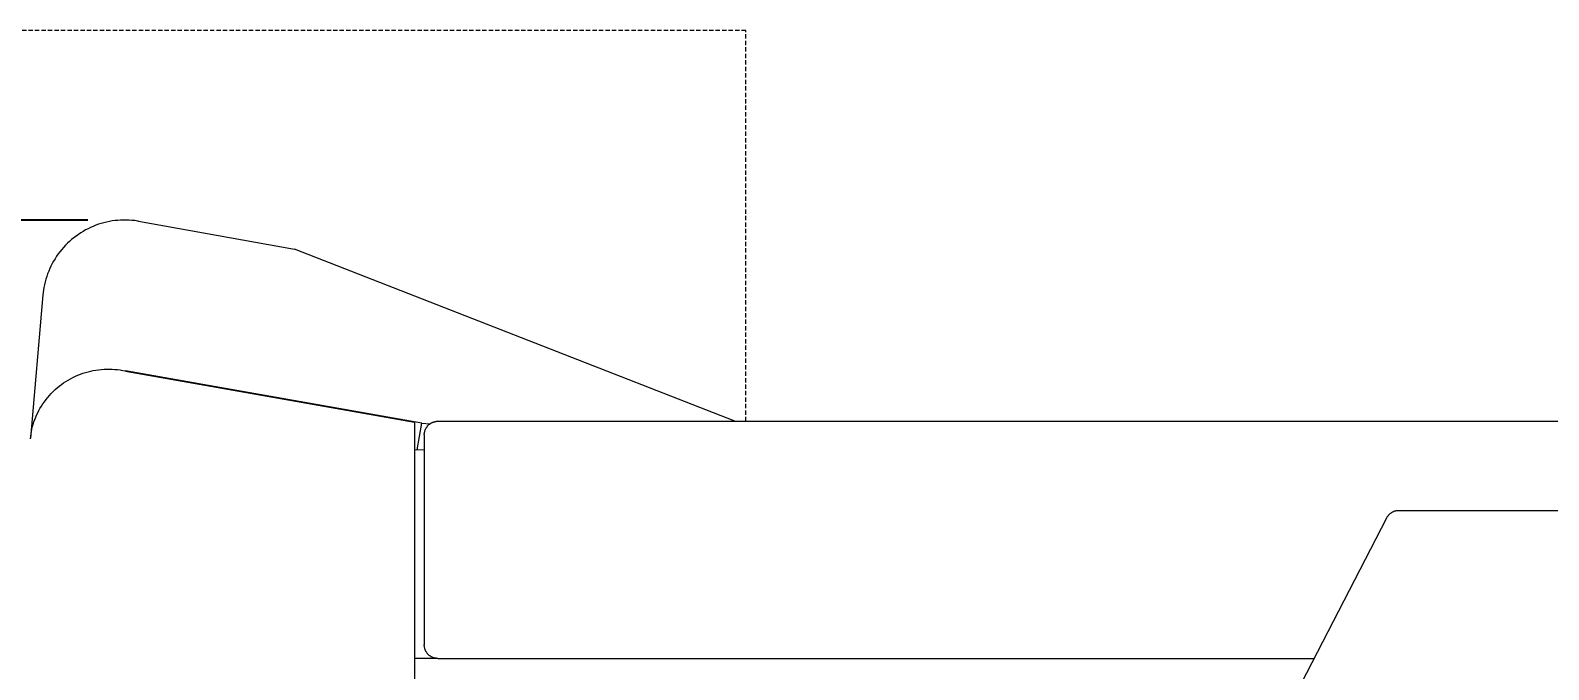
# Model space of a CAD drawing. Header units: millimetres. Extents: x -208 to 4974, y -28 to 3137.
# Drawn here: x 139.8 to 585.9, y 1676.8 to 1864.6 of the extents above; entities that cross this region are included whole.
import ezdxf

# ---------------------------------------------------------------- set-up
doc = ezdxf.new("R2010")
doc.units = ezdxf.units.MM
doc.linetypes.add('HIDDEN', pattern=[1.905, 1.27, -0.635])
for name, color, linetype, lineweight in [('ZANO_R', 7, 'Continuous', 0), ('ZANO_R_przerywana', 7, 'HIDDEN', 0), ('ZANO_W', 1, 'Continuous', 0)]:
    doc.layers.add(name, color=color, linetype=linetype, lineweight=lineweight)
doc.styles.add('Arial', font='arial.ttf')
doc.styles.get("Standard").update_dxf_attribs({"font": 'ARIALUNI.TTF'})
doc.dimstyles.new('pl i ang', dxfattribs={"dimtxt": 50, "dimasz": 50, "dimexe": 1.25, "dimexo": 0.625, "dimgap": 10, "dimtad": 1, "dimtoh": 1, "dimtxsty": 'Standard', "dimcen": 2.5, "dimclrd": 1, "dimclre": 1, "dimclrt": 1, "dimadec": 0, "dimazin": 0, "dimtfac": 1, "dimtmove": 0, "dimatfit": 3, "dimfxl": 1, "dimarcsym": 1})

# ---------------------------------------------------------------- blocks, each defined once
blk = doc.blocks.new('*D508')
at = {"layer": 'ZANO_W', "color": 1, "lineweight": -2}
for p, q in [((156.71, 1808.86), (-161.35, 1808.86)), ((-151.35, 1768.86), (-151.35, 1160.32)), ((157.54, 1120.32), (-161.35, 1120.32))]:
    blk.add_line(p, q, dxfattribs=at)
at = {"layer": 'ZANO_W', "color": 1}
for points in [[(-144.69, 1768.86), (-158.02, 1768.86), (-151.35, 1808.86)], [(-158.02, 1160.32), (-144.69, 1160.32), (-151.35, 1120.32)]]:
    blk.add_solid(points, dxfattribs=at)
at = {"layer": 'ZANO_W', "color": 1, "insert": (-181.78, 1464.59), "char_height": 40, "attachment_point": 5, "rotation": 90, "style": 'Arial'}
blk.add_mtext('689', dxfattribs=at)

msp = doc.modelspace()

# ---------------------------------------------------------------- linework, layer by layer
at = {"layer": 'ZANO_R'}
for p, q in [((158.25, 1807.03), (157.49, 1806.7)), ((159.02, 1807.34), (158.25, 1807.03)), ((159.8, 1807.62), (159.02, 1807.34)), ((160.59, 1807.87), (159.8, 1807.62)), ((161.39, 1808.09), (160.59, 1807.87)), ((162.2, 1808.29), (161.39, 1808.09)), ((163.01, 1808.45), (162.2, 1808.29)), ((163.82, 1808.6), (163.01, 1808.45)), ((164.65, 1808.71), (163.82, 1808.6)), ((165.47, 1808.79), (164.65, 1808.71)), ((166.3, 1808.85), (165.47, 1808.79)), ((167.13, 1808.87), (166.3, 1808.85)), ((167.96, 1808.87), (167.13, 1808.87)), ((168.79, 1808.84), (167.96, 1808.87)), ((169.61, 1808.78), (168.79, 1808.84)), ((170.44, 1808.7), (169.61, 1808.78)), ((171.26, 1808.58), (170.44, 1808.7)), ((171.57, 1808.53), (171.26, 1808.58)), ((171.57, 1808.53), (217.42, 1800.3)), ((151.28, 1802.61), (150.67, 1802.04)), ((151.9, 1803.16), (151.28, 1802.61)), ((152.54, 1803.68), (151.9, 1803.16)), ((153.2, 1804.18), (152.54, 1803.68)), ((153.88, 1804.66), (153.2, 1804.18)), ((154.57, 1805.12), (153.88, 1804.66)), ((155.28, 1805.55), (154.57, 1805.12)), ((156, 1805.96), (155.28, 1805.55)), ((156.74, 1806.34), (156, 1805.96)), ((157.49, 1806.7), (156.74, 1806.34)), ((147.49, 1798.23), (147.04, 1797.53)), ((147.97, 1798.91), (147.49, 1798.23)), ((148.46, 1799.57), (147.97, 1798.91)), ((148.98, 1800.21), (148.46, 1799.57)), ((149.53, 1800.84), (148.98, 1800.21)), ((150.09, 1801.45), (149.53, 1800.84)), ((150.67, 1802.04), (150.09, 1801.45)), ((346.79, 1749.77), (217.42, 1800.3)), ((145.16, 1793.84), (144.86, 1793.07)), ((145.48, 1794.6), (145.16, 1793.84)), ((145.83, 1795.35), (145.48, 1794.6)), ((146.21, 1796.09), (145.83, 1795.35)), ((146.61, 1796.82), (146.21, 1796.09)), ((147.04, 1797.53), (146.61, 1796.82)), ((143.93, 1789.88), (143.77, 1789.07)), ((144.12, 1790.69), (143.93, 1789.88)), ((144.34, 1791.49), (144.12, 1790.69)), ((144.59, 1792.28), (144.34, 1791.49)), ((144.86, 1793.07), (144.59, 1792.28)), ((143.48, 1786.91), (139.8, 1744.76)), ((143.77, 1789.07), (143.48, 1786.91)), ((151.59, 1762.26), (152.29, 1762.63)), ((152.29, 1762.63), (153, 1762.97)), ((153, 1762.97), (153.73, 1763.29)), ((153.73, 1763.29), (154.47, 1763.58)), ((154.47, 1763.58), (155.21, 1763.85)), ((155.21, 1763.85), (155.97, 1764.09)), ((155.97, 1764.09), (156.73, 1764.31)), ((156.73, 1764.31), (157.5, 1764.5)), ((157.5, 1764.5), (158.27, 1764.67)), ((158.27, 1764.67), (159.05, 1764.8)), ((159.05, 1764.8), (159.84, 1764.91)), ((159.84, 1764.91), (160.63, 1765)), ((160.63, 1765), (161.42, 1765.06)), ((161.42, 1765.06), (162.21, 1765.09)), ((162.21, 1765.09), (163, 1765.09)), ((163, 1765.09), (163.8, 1765.07)), ((163.8, 1765.07), (164.59, 1765.01)), ((164.59, 1765.01), (165.38, 1764.94)), ((165.38, 1764.94), (166.16, 1764.83)), ((166.16, 1764.83), (166.94, 1764.7)), ((166.94, 1764.7), (167.72, 1764.54)), ((254.81, 1749.23), (167.72, 1764.54)), ((167.72, 1764.53), (252.64, 1749.52)), ((145.4, 1757.37), (145.94, 1757.95)), ((145.94, 1757.95), (146.5, 1758.51)), ((146.5, 1758.51), (147.07, 1759.06)), ((147.07, 1759.06), (147.67, 1759.58)), ((147.67, 1759.58), (148.28, 1760.08)), ((148.28, 1760.08), (148.91, 1760.56)), ((148.91, 1760.56), (149.56, 1761.02)), ((149.56, 1761.02), (150.22, 1761.46)), ((150.22, 1761.46), (150.9, 1761.87)), ((150.9, 1761.87), (151.59, 1762.26)), ((142.26, 1752.9), (142.6, 1753.53)), ((142.6, 1753.53), (143.01, 1754.21)), ((143.01, 1754.21), (143.45, 1754.87)), ((143.45, 1754.87), (143.9, 1755.52)), ((143.9, 1755.52), (144.38, 1756.16)), ((144.38, 1756.16), (144.88, 1756.77)), ((144.88, 1756.77), (145.4, 1757.37)), ((140.62, 1748.88), (140.84, 1749.57)), ((140.84, 1749.57), (141.08, 1750.26)), ((141.08, 1750.26), (141.34, 1750.93)), ((141.34, 1750.93), (141.62, 1751.6)), ((141.62, 1751.6), (141.93, 1752.25)), ((141.93, 1752.25), (142.26, 1752.9)), ((252.64, 1749.52), (252.64, 1465.12)), ((253.42, 1741.39), (254.81, 1749.23)), ((254.81, 1749.23), (257.25, 1749.04)), ((257.13, 1748.95), (257.24, 1749.03)), ((257.24, 1749.03), (257.35, 1749.11)), ((257.35, 1749.11), (257.46, 1749.18)), ((257.46, 1749.18), (257.58, 1749.25)), ((257.58, 1749.25), (257.7, 1749.32)), ((257.7, 1749.32), (257.82, 1749.38)), ((257.82, 1749.38), (257.95, 1749.44)), ((257.95, 1749.44), (258.07, 1749.49)), ((258.07, 1749.49), (258.2, 1749.54)), ((258.2, 1749.54), (258.33, 1749.58)), ((258.33, 1749.58), (258.46, 1749.62)), ((258.46, 1749.62), (258.6, 1749.65)), ((258.6, 1749.65), (258.73, 1749.68)), ((258.73, 1749.68), (258.86, 1749.71)), ((258.86, 1749.71), (259, 1749.73)), ((259, 1749.73), (259.13, 1749.75)), ((259.13, 1749.75), (259.27, 1749.76)), ((259.27, 1749.76), (259.41, 1749.76)), ((259.41, 1749.76), (259.54, 1749.77)), ((259.54, 1749.77), (2750.23, 1749.77)), ((259.54, 1749.77), (2750.23, 1749.77)), ((139.79, 1744.63), (139.87, 1745.35)), ((139.87, 1745.35), (139.97, 1746.06)), ((139.97, 1746.06), (140.1, 1746.78)), ((140.1, 1746.78), (140.25, 1747.48)), ((140.25, 1747.48), (140.42, 1748.19)), ((140.42, 1748.19), (140.62, 1748.88)), ((255.54, 1745.9), (255.55, 1746.04)), ((255.54, 1745.77), (255.54, 1745.9)), ((255.54, 1745.77), (255.54, 1684.09)), ((255.55, 1746.04), (255.56, 1746.18)), ((255.56, 1746.18), (255.58, 1746.31)), ((255.58, 1746.31), (255.6, 1746.45)), ((255.6, 1746.45), (255.63, 1746.58)), ((255.63, 1746.58), (255.66, 1746.71)), ((255.66, 1746.71), (255.69, 1746.85)), ((255.69, 1746.85), (255.73, 1746.98)), ((255.73, 1746.98), (255.77, 1747.11)), ((255.77, 1747.11), (255.82, 1747.23)), ((255.82, 1747.23), (255.87, 1747.36)), ((255.87, 1747.36), (255.93, 1747.48)), ((255.93, 1747.48), (255.99, 1747.61)), ((255.99, 1747.61), (256.06, 1747.73)), ((256.06, 1747.73), (256.12, 1747.84)), ((256.12, 1747.84), (256.2, 1747.96)), ((256.2, 1747.96), (256.27, 1748.07)), ((256.27, 1748.07), (256.35, 1748.18)), ((256.35, 1748.18), (256.44, 1748.29)), ((256.44, 1748.29), (256.53, 1748.4)), ((256.53, 1748.4), (256.62, 1748.5)), ((256.62, 1748.5), (256.71, 1748.59)), ((256.71, 1748.59), (256.81, 1748.69)), ((256.81, 1748.69), (256.91, 1748.78)), ((256.91, 1748.78), (257.02, 1748.87)), ((257.02, 1748.87), (257.13, 1748.95)), ((252.64, 1741.52), (253.42, 1741.39)), ((255.54, 1741.23), (253.42, 1741.39)), ((538.84, 1722.11), (538.93, 1722.22)), ((538.93, 1722.22), (539.02, 1722.32)), ((539.02, 1722.32), (539.11, 1722.42)), ((539.11, 1722.42), (539.21, 1722.51)), ((539.21, 1722.51), (539.31, 1722.61)), ((539.31, 1722.61), (539.42, 1722.69)), ((539.42, 1722.69), (539.53, 1722.78)), ((539.53, 1722.78), (539.64, 1722.86)), ((539.64, 1722.86), (539.75, 1722.94)), ((539.75, 1722.94), (539.86, 1723.01)), ((539.86, 1723.01), (539.98, 1723.08)), ((539.98, 1723.08), (540.1, 1723.15)), ((540.1, 1723.15), (540.23, 1723.21)), ((540.23, 1723.21), (540.35, 1723.26)), ((540.35, 1723.26), (540.48, 1723.32)), ((540.48, 1723.32), (540.6, 1723.36)), ((540.6, 1723.36), (540.73, 1723.41)), ((540.73, 1723.41), (540.87, 1723.45)), ((540.87, 1723.45), (541, 1723.48)), ((541, 1723.48), (541.13, 1723.51)), ((541.13, 1723.51), (541.27, 1723.54)), ((541.27, 1723.54), (541.4, 1723.56)), ((541.4, 1723.56), (541.54, 1723.57)), ((541.54, 1723.57), (541.67, 1723.59)), ((541.67, 1723.59), (541.81, 1723.59)), ((541.81, 1723.59), (541.95, 1723.6)), ((541.95, 1723.6), (2467.34, 1723.6)), ((513.35, 1672.86), (538.39, 1721.43)), ((538.39, 1721.43), (538.46, 1721.55)), ((538.46, 1721.55), (538.53, 1721.67)), ((538.53, 1721.67), (538.6, 1721.78)), ((538.6, 1721.78), (538.67, 1721.9)), ((538.67, 1721.9), (538.76, 1722.01)), ((538.76, 1722.01), (538.84, 1722.11)), ((255.54, 1683.96), (255.54, 1684.09)), ((255.55, 1683.82), (255.54, 1683.96)), ((255.56, 1683.68), (255.55, 1683.82)), ((255.58, 1683.55), (255.56, 1683.68)), ((255.6, 1683.41), (255.58, 1683.55)), ((255.63, 1683.28), (255.6, 1683.41)), ((255.66, 1683.15), (255.63, 1683.28)), ((255.69, 1683.01), (255.66, 1683.15)), ((255.73, 1682.88), (255.69, 1683.01)), ((255.77, 1682.75), (255.73, 1682.88)), ((255.82, 1682.63), (255.77, 1682.75)), ((255.87, 1682.5), (255.82, 1682.63)), ((255.93, 1682.38), (255.87, 1682.5)), ((255.99, 1682.25), (255.93, 1682.38)), ((256.06, 1682.13), (255.99, 1682.25)), ((256.12, 1682.02), (256.06, 1682.13)), ((259.54, 1680.09), (252.64, 1680.09)), ((256.2, 1681.9), (256.12, 1682.02)), ((256.27, 1681.79), (256.2, 1681.9)), ((256.35, 1681.68), (256.27, 1681.79)), ((256.44, 1681.57), (256.35, 1681.68)), ((256.53, 1681.46), (256.44, 1681.57)), ((256.62, 1681.36), (256.53, 1681.46)), ((256.71, 1681.27), (256.62, 1681.36)), ((256.81, 1681.17), (256.71, 1681.27)), ((256.91, 1681.08), (256.81, 1681.17)), ((257.02, 1680.99), (256.91, 1681.08)), ((257.13, 1680.91), (257.02, 1680.99)), ((257.24, 1680.83), (257.13, 1680.91)), ((257.35, 1680.75), (257.24, 1680.83)), ((257.46, 1680.68), (257.35, 1680.75)), ((257.58, 1680.61), (257.46, 1680.68)), ((257.7, 1680.54), (257.58, 1680.61)), ((257.82, 1680.48), (257.7, 1680.54)), ((257.95, 1680.42), (257.82, 1680.48)), ((258.07, 1680.37), (257.95, 1680.42)), ((258.2, 1680.32), (258.07, 1680.37)), ((258.33, 1680.28), (258.2, 1680.32)), ((258.46, 1680.24), (258.33, 1680.28)), ((258.6, 1680.21), (258.46, 1680.24)), ((258.73, 1680.18), (258.6, 1680.21)), ((258.86, 1680.15), (258.73, 1680.18)), ((259, 1680.13), (258.86, 1680.15)), ((259.13, 1680.11), (259, 1680.13)), ((259.27, 1680.1), (259.13, 1680.11)), ((259.41, 1680.1), (259.27, 1680.1)), ((259.54, 1680.09), (259.41, 1680.1)), ((259.54, 1680.09), (517.08, 1680.09))]:
    msp.add_line(p, q, dxfattribs=at)
at = {"layer": 'ZANO_R_przerywana'}
for p, q in [((350.05, 1864.59), (0.05, 1864.59)), ((350.05, 1749.77), (350.05, 1864.59))]:
    msp.add_line(p, q, dxfattribs=at)

# ---------------------------------------------------------------- dimensions: what is measured, and where the dimension line sits
at = {"layer": 'ZANO_W'}
dim = msp.add_linear_dim(base=(-151.35, 1120.32), p1=(166.71, 1808.86), p2=(167.54, 1120.32), angle=90, dimstyle='pl i ang', override={"dimtxt": 40, "dimasz": 40, "dimexe": 10, "dimexo": 10, "dimtoh": 0, "dimdec": 0, "dimtxsty": 'Arial', "dimtdec": 0, "dimtmove": 1}, dxfattribs=at)
dim.commit()
dim.dimension.update_dxf_attribs({"geometry": '*D508', "text_midpoint": (-181.78, 1464.59)})

doc.saveas('drawing.dxf')
